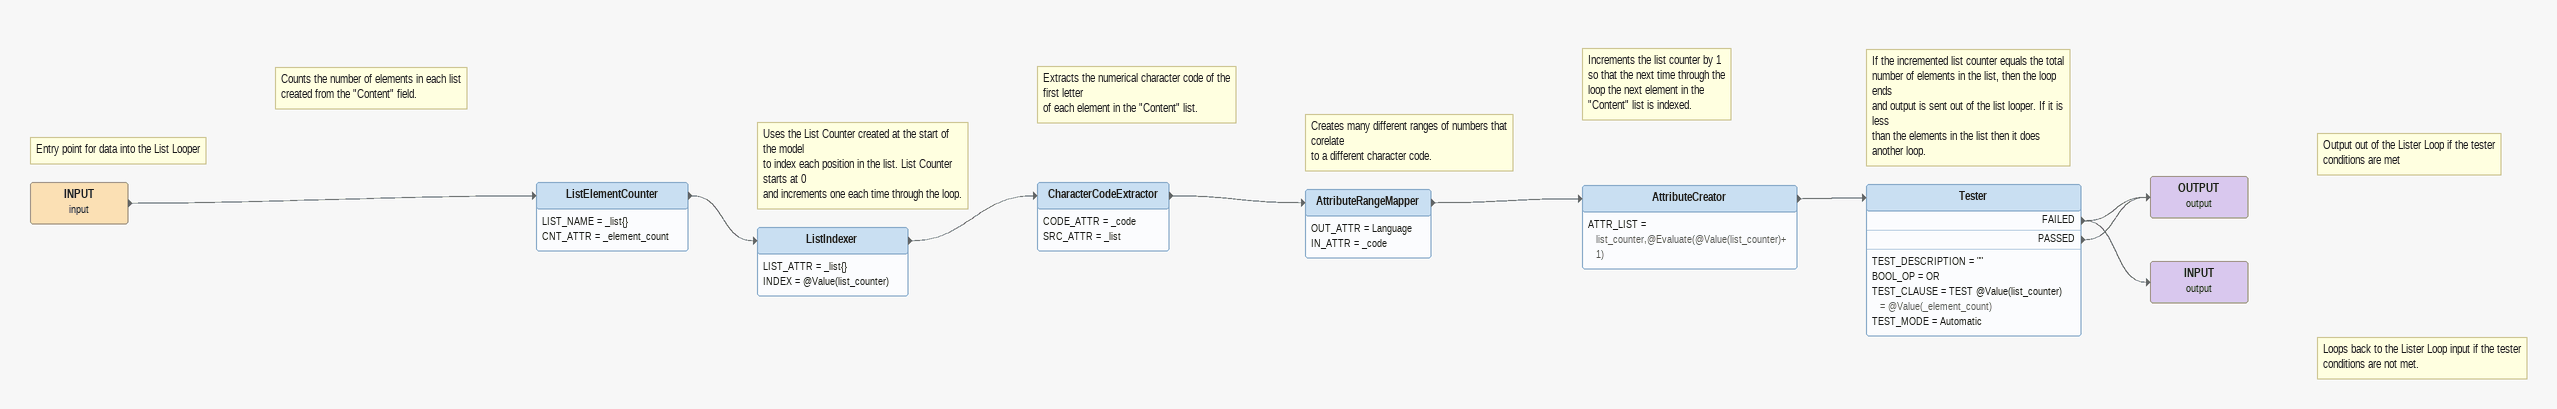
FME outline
Note: Entry point for data into the List Looper
INPUT (input)
    -> ListElementCounter
Note: Counts the number of elements in each list / created from the "Content" field.
ListElementCounter
    LIST_NAME = _list{}
    CNT_ATTR = _element_count
    -> ListIndexer
Note: Uses the List Counter created at the start of the model / to index each position in the list. List Counter starts at 0 / and increments one each time through the loop.
ListIndexer
    LIST_ATTR = _list{}
    INDEX = @Value(list_counter)
    -> CharacterCodeExtractor
Note: Extracts the numerical character code of the first letter / of each element in the "Content" list.
CharacterCodeExtractor
    CODE_ATTR = _code
    SRC_ATTR = _list
    -> AttributeRangeMapper
Note: Creates many different ranges of numbers that corelate / to a different character code.
AttributeRangeMapper
    OUT_ATTR = Language
    IN_ATTR = _code
    -> AttributeCreator
Note: Increments the list counter by 1 / so that the next time through the / loop the next element in the / "Content" list is indexed.
AttributeCreator
    ATTR_LIST = list_counter,@Evaluate(@Value(list_counter)+1)
    -> Tester
Note: If the incremented list counter equals the total / number of elements in the list, then the loop ends / and output is sent out of the list looper. If it is less / than the elements in the list then it does another loop.
Tester
    TEST_DESCRIPTION = ""
    BOOL_OP = OR
    TEST_CLAUSE = TEST @Value(list_counter) = @Value(_element_count)
    TEST_MODE = Automatic
    FAILED -> INPUT (output)
    PASSED -> OUTPUT (output)
    FAILED -> OUTPUT (output)
Note: Output out of the Lister Loop if the tester / conditions are met
OUTPUT (output)
Note: Loops back to the Lister Loop input if the tester / conditions are not met.
INPUT (output)
